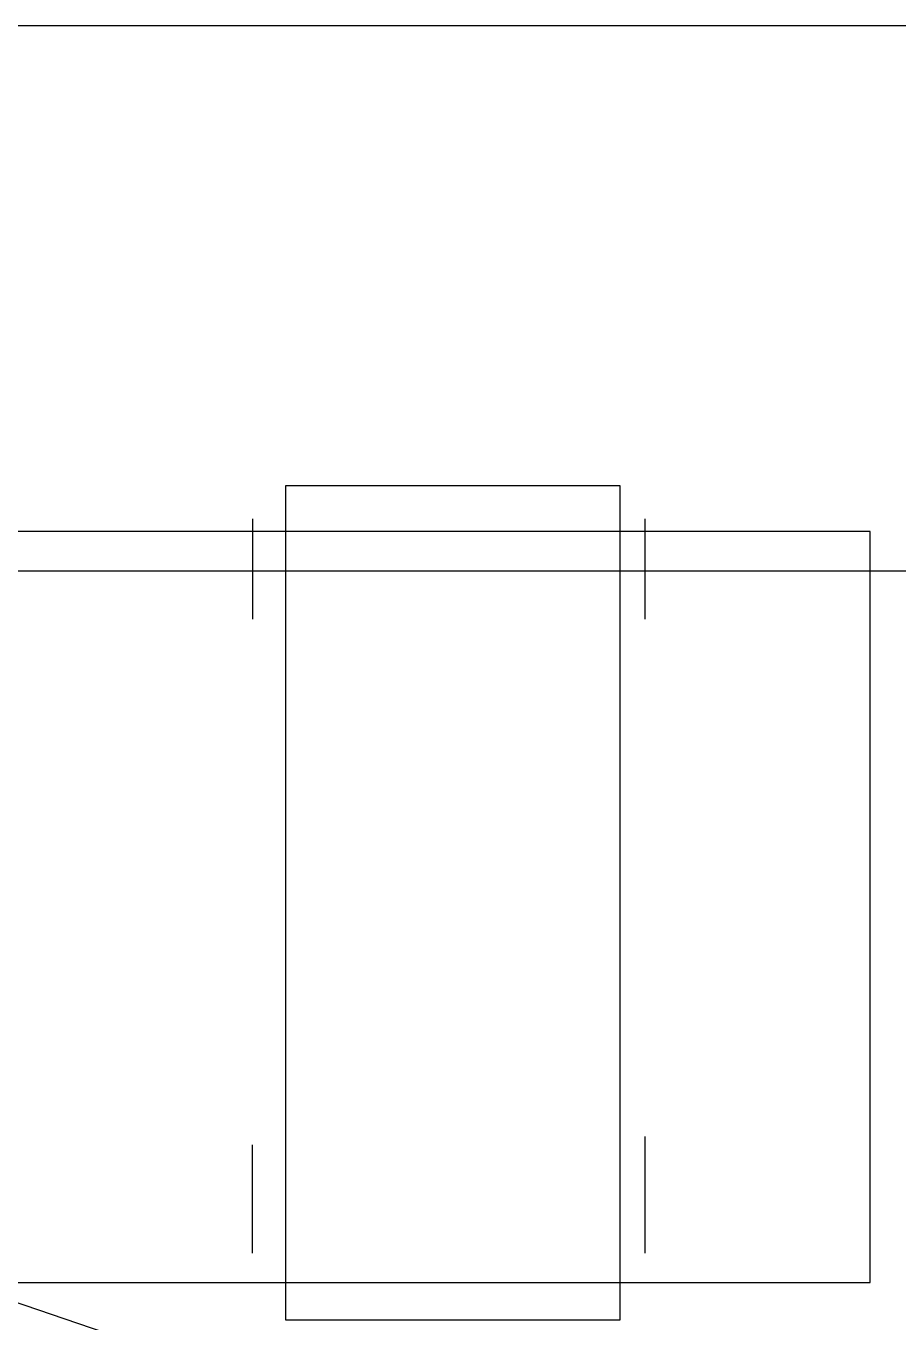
# Model space of a CAD drawing. Header units: inches. Extents: x 567429 to 582707, y 126347 to 133675.
# Drawn here: x 580588.3 to 580692.8, y 129144.5 to 129299.8 of the extents above; entities that cross this region are included whole.
import ezdxf

# ---------------------------------------------------------------- set-up
doc = ezdxf.new("R2010")
doc.units = ezdxf.units.IN
doc.header["$MEASUREMENT"] = 0
for name, color, linetype in [('FIRE WIRE', 4, 'Continuous'), ('mobl', 11, 'Continuous'), ('SOCKET WIRE', 4, 'Continuous')]:
    doc.layers.add(name, color=color, linetype=linetype)
doc.linetypes.add('ZIGZAG', pattern='A,0.0001,-0.2,[131,ltypeshp.shx,S=0.2,R=0,X=-0.2,Y=0],-0.4,[131,ltypeshp.shx,S=0.2,R=180,X=0.2,Y=0],-0.2', length=0.8001)

msp = doc.modelspace()

# ---------------------------------------------------------------- linework, layer by layer
at = {"layer": 'FIRE WIRE'}
msp.add_line((580319.65, 129234.48), (580827.81, 129234.48), dxfattribs=at)
at = {"layer": 'mobl', "color": 15, "linetype": 'ZIGZAG', "ltscale": 20}
msp.add_line((580723.99, 129299.79), (580485.49, 129299.79), dxfattribs=at)
at = {"layer": 'mobl', "color": 15}
for p, q in [((580619.49, 129144.7), (580619.49, 129244.7)), ((580619.49, 129244.7), (580659.49, 129244.7)), ((580659.49, 129244.7), (580659.49, 129144.7)), ((580615.49, 129240.7), (580615.49, 129228.7)), ((580662.49, 129240.7), (580662.49, 129228.7)), ((580689.49, 129239.2), (580489.49, 129239.2)), ((580689.49, 129149.2), (580689.49, 129239.2)), ((580662.49, 129166.7), (580662.49, 129152.7)), ((580615.49, 129152.7), (580615.49, 129165.7)), ((580489.49, 129149.2), (580689.49, 129149.2)), ((580659.49, 129144.7), (580619.49, 129144.7))]:
    msp.add_line(p, q, dxfattribs=at)
at = {"layer": 'SOCKET WIRE'}
msp.add_line((580528.72, 129166.71), (580767.68, 129085.42), dxfattribs=at)

doc.saveas('drawing.dxf')
